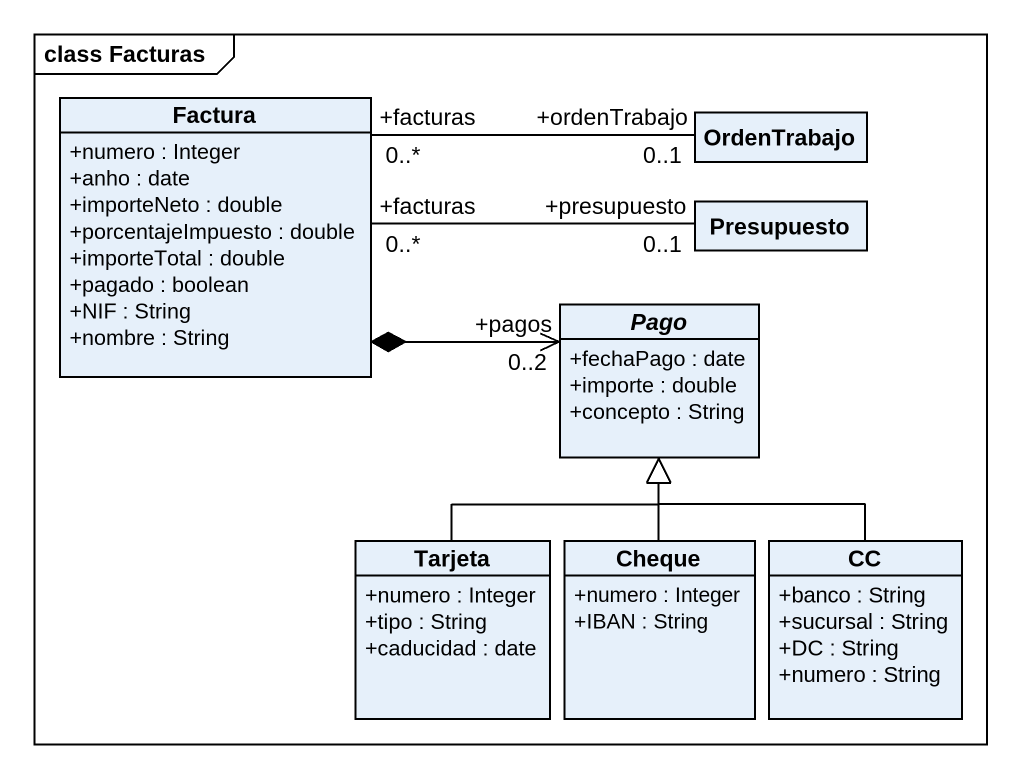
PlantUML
@startuml
mainframe class Facturas
hide circle
hide empty members
skinparam classAttributeIconSize 0
class Factura {
  +numero : Integer
  +anho : date
  +importeNeto : double
  +porcentajeImpuesto : double
  +importeTotal : double
  +pagado : boolean
  +NIF : String
  +nombre : String
}
class OrdenTrabajo
class Presupuesto
abstract class Pago {
  +fechaPago : date
  +importe : double
  +concepto : String
}
class Tarjeta {
  +numero : Integer
  +tipo : String
  +caducidad : date
}
class Cheque {
  +numero : Integer
  +IBAN : String
}
class CC {
  +banco : String
  +sucursal : String
  +DC : String
  +numero : String
}
Factura *-right-> "+pagos\n0..2" Pago
OrdenTrabajo "+ordenTrabajo\n0..1" -left- "+facturas\n0..*" Factura
Presupuesto "+presupuesto\n0..1" -left- "+facturas\n0..*" Factura
Tarjeta -up-|> Pago
Cheque -up-|> Pago
CC -up-|> Pago
@enduml
